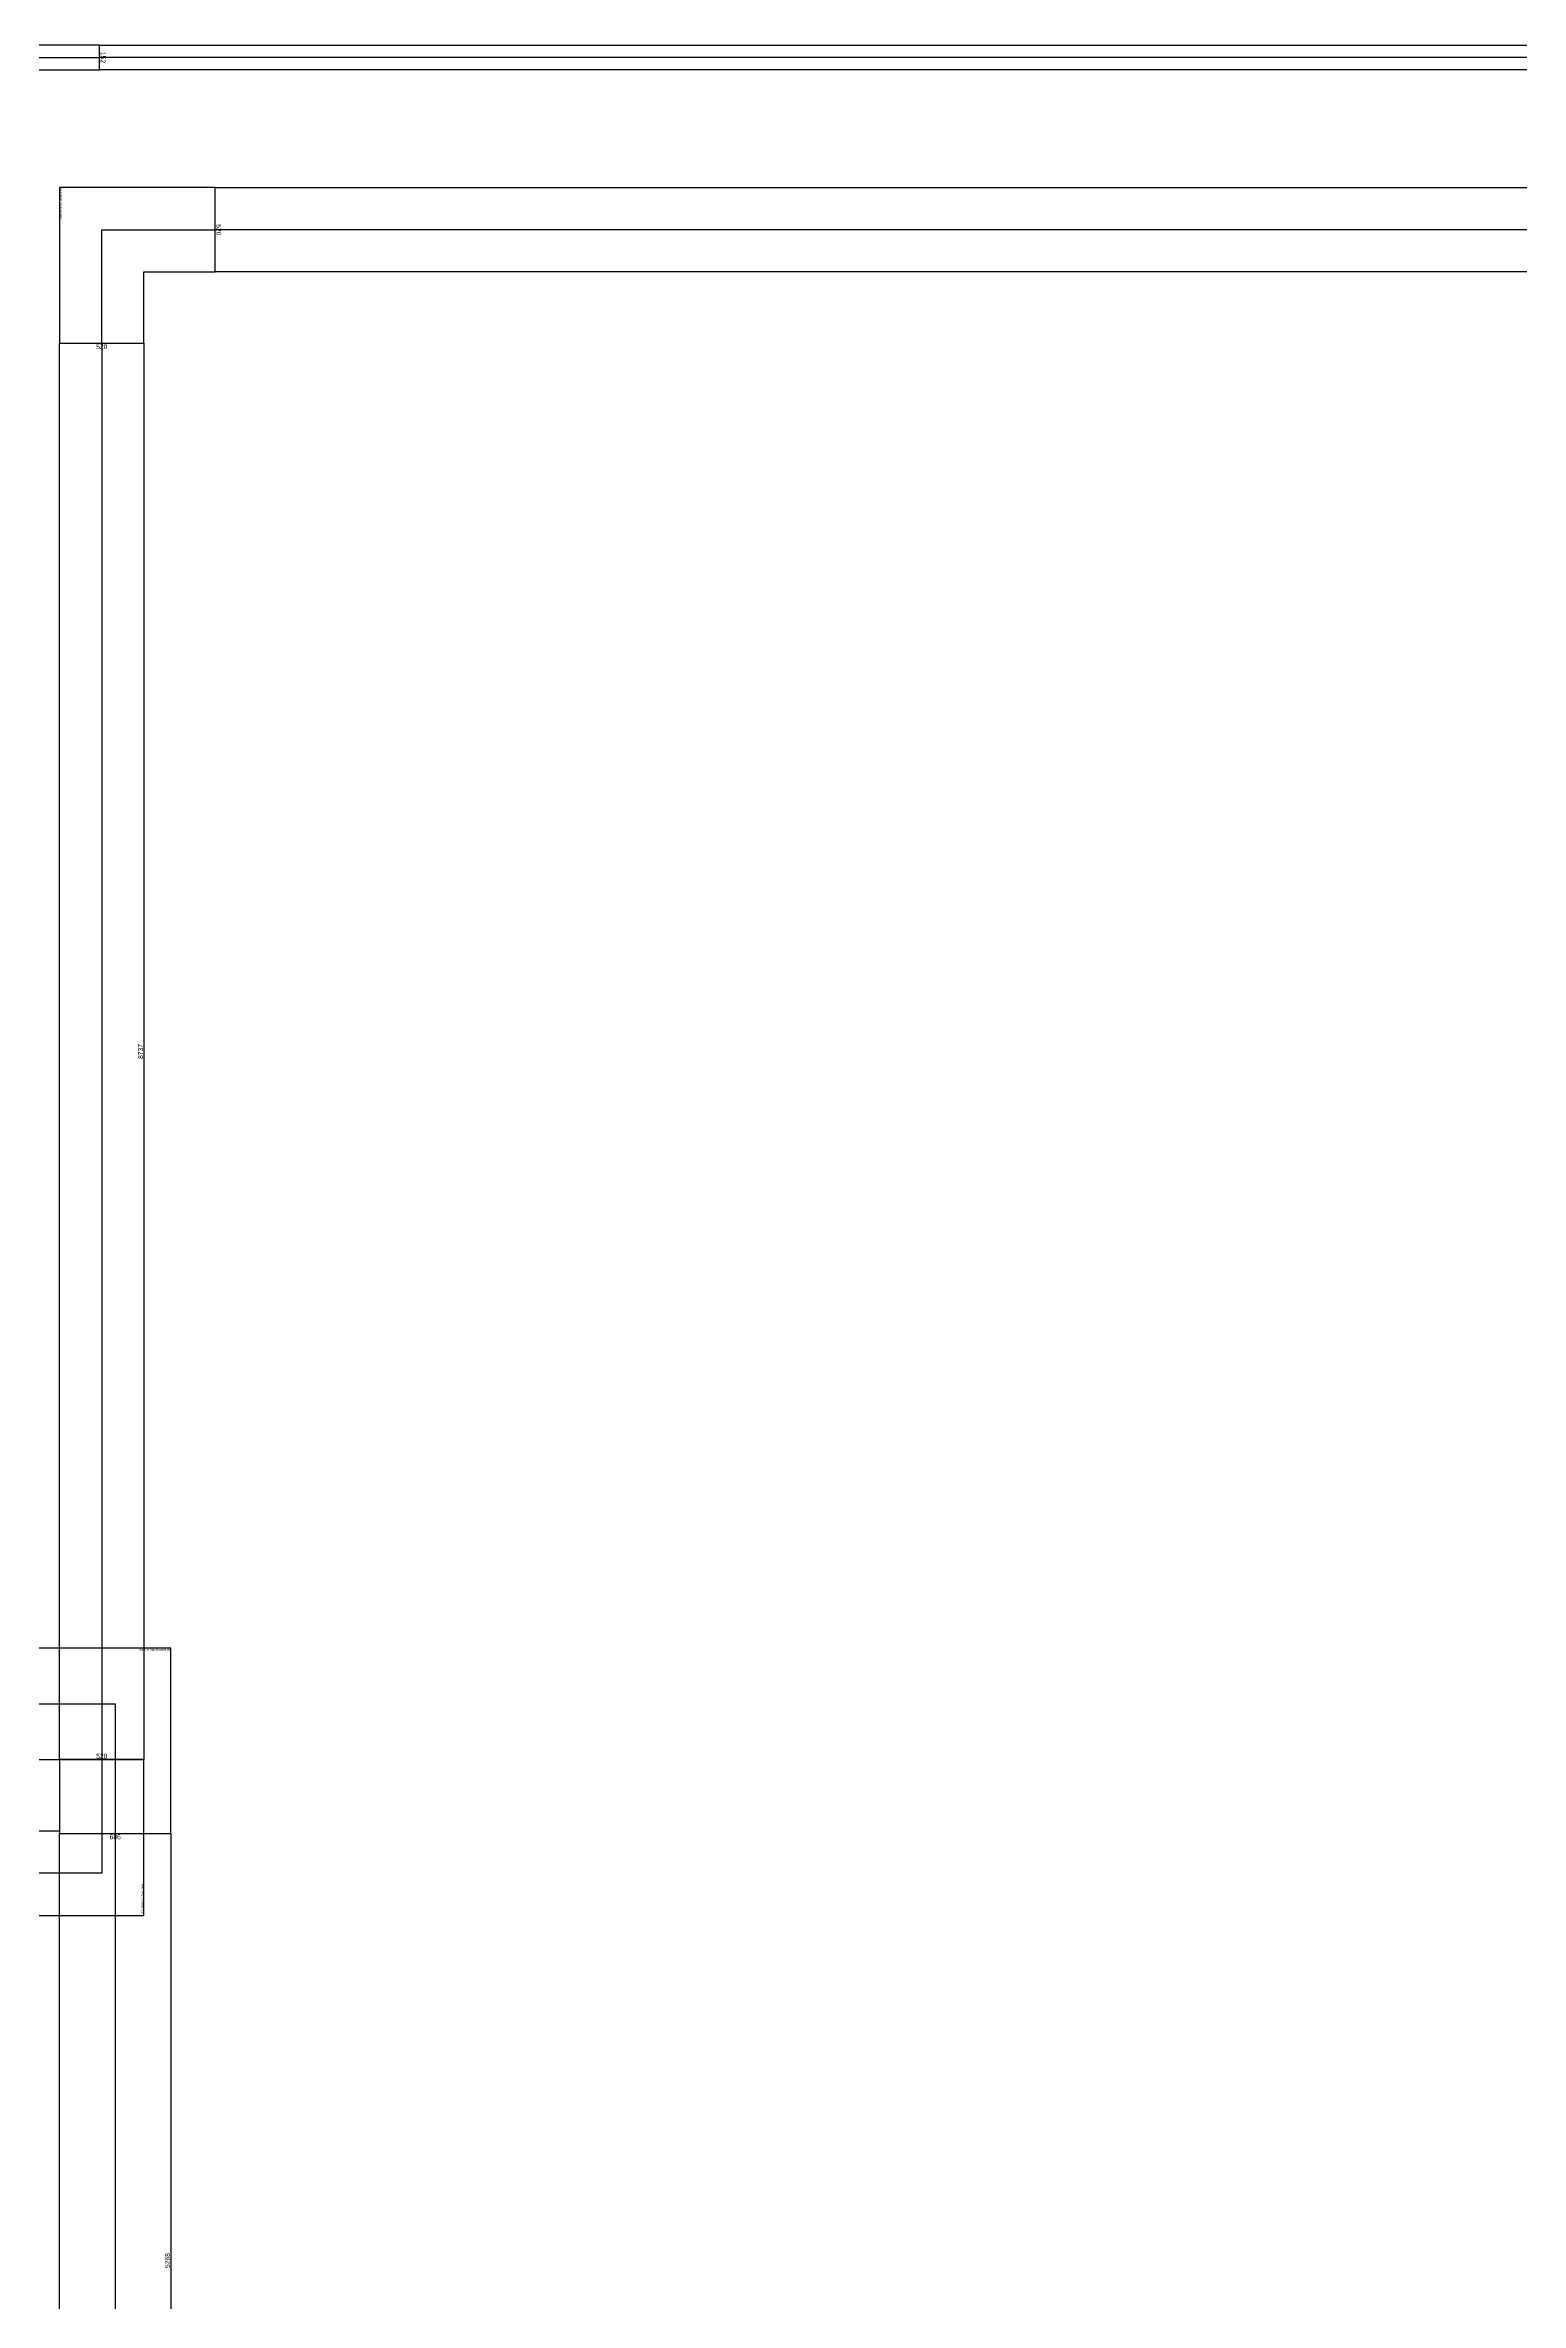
# Model space of a CAD drawing. Header units: millimetres. Extents: x 28486 to 374549, y -351975 to 868946.
# Drawn here: x 100527 to 109630, y -227032 to -213106 of the extents above; entities that cross this region are included whole.
import ezdxf
from ezdxf.enums import TextEntityAlignment as Align

# ---------------------------------------------------------------- set-up
doc = ezdxf.new("R2010")
doc.units = ezdxf.units.MM
doc.header["$LTSCALE"] = 150
doc.layers.get('Defpoints').update_dxf_attribs({"color": 150})
for name, color, linetype in [('-----27 Bus Duct_HV_IT BACK UP A', 7, 'Continuous'), ('-----27 Bus Duct_HV_IT BACK UP B', 3, 'Continuous'), ('-----27 Bus Duct_LV_380-220V_IT BACK UP', 2, 'Continuous'), ('-----27 Bus Duct_LV_380-220V_UT B', 71, 'Continuous')]:
    doc.layers.add(name, color=color, linetype=linetype)
doc.styles.add('ELEC', font='')
doc.styles.get("Standard").update_dxf_attribs({"font": ''})
doc.styles.get('ELEC').set_extended_font_data('Dotum')
doc.styles.get('Standard').set_extended_font_data('Dotum')
doc.dimstyles.new('전기통신참고용-치수', dxfattribs={"dimscale": 15, "dimtxt": 2, "dimasz": 0, "dimexe": 0, "dimexo": 0, "dimgap": 0.4, "dimtad": 4, "dimdec": 0, "dimzin": 0, "dimdsep": 46, "dimtxsty": 'Standard', "dimblk": 'NONE', "dimcen": 0, "dimse1": 1, "dimse2": 1, "dimsd1": 1, "dimsd2": 1, "dimclrd": 8, "dimclre": 8, "dimclrt": 8, "dimadec": 0, "dimazin": 0, "dimtfac": 1, "dimtdec": 0, "dimtix": 1, "dimtmove": 2, "dimatfit": 0, "dimldrblk": 'NONE', "dimfxl": 2, "dimtolj": 1, "dimtzin": 0, "dimarcsym": 0})

# ---------------------------------------------------------------- blocks, each defined once
blk = doc.blocks.new('*U24')
at = {"color": 0}
blk.add_lwpolyline([(-260, -260), (700, -260), (700, 260), (260, 260), (260, 700), (-260, 700)], close=True, dxfattribs=at)
at = {"color": 1}
blk.add_lwpolyline([(700, 0), (0, 0), (0, 700)], dxfattribs=at)
at = {"color": 0, "style": 'ELEC'}
blk.add_text('BD ELBOW(HORIZ)-AL 4000A', height=10, dxfattribs=at).set_placement((-255, -250), align=Align.MIDDLE_LEFT)
blk = doc.blocks.new('*D223')
at = {"layer": 'Defpoints', "color": 0, "transparency": 16777216}
for p in [(0, 18200), (520, 18200), (520, 18200)]:
    blk.add_point(p, dxfattribs=at)
at = {"color": 0, "transparency": 16777216, "insert": (260, 18179), "char_height": 30, "attachment_point": 5}
blk.add_mtext('\\A1;{\\C0;520}', dxfattribs=at)
blk = doc.blocks.new('_None')
blk = doc.blocks.new('*D224')
at = {"layer": 'Defpoints', "color": 0, "transparency": 16777216}
for p in [(520, 18200), (520, 18200), (520, 9464)]:
    blk.add_point(p, dxfattribs=at)
at = {"color": 0, "transparency": 16777216, "insert": (499, 13832), "char_height": 30, "attachment_point": 5, "rotation": 90}
blk.add_mtext('\\A1;{\\C0;8737}', dxfattribs=at)
blk = doc.blocks.new('*D225')
at = {"layer": 'Defpoints', "color": 0, "transparency": 16777216}
for p in [(0, 9464), (520, 9464), (520, 9464)]:
    blk.add_point(p, dxfattribs=at)
at = {"color": 0, "transparency": 16777216, "insert": (260, 9485), "char_height": 30, "attachment_point": 5}
blk.add_mtext('\\A1;{\\C0;520}', dxfattribs=at)
blk = doc.blocks.new('*D228')
at = {"layer": 'Defpoints', "color": 0, "transparency": 16777216}
for p in [(520, 10925), (520, 10925), (520, -9298)]:
    blk.add_point(p, dxfattribs=at)
at = {"color": 0, "transparency": 16777216, "insert": (499, 813), "char_height": 30, "attachment_point": 5, "rotation": 90}
blk.add_mtext('\\A1;{\\C0;20223}', dxfattribs=at)
blk = doc.blocks.new('*D229')
at = {"layer": 'Defpoints', "color": 0, "transparency": 16777216}
for p in [(0, -9298), (520, -9298), (520, -9298)]:
    blk.add_point(p, dxfattribs=at)
at = {"color": 0, "transparency": 16777216, "insert": (260, -9277), "char_height": 30, "attachment_point": 5}
blk.add_mtext('\\A1;{\\C0;520}', dxfattribs=at)
blk = doc.blocks.new('*U74')
at = {"color": 0}
blk.add_lwpolyline([(-343, -343), (800, -343), (800, 343), (343, 343), (343, 800), (-343, 800)], close=True, dxfattribs=at)
at = {"color": 1}
blk.add_lwpolyline([(800, 0), (0, 0), (0, 800)], dxfattribs=at)
at = {"color": 0, "style": 'ELEC'}
blk.add_text('BD ELBOW(HORIZ)-AL 5000A', height=10, dxfattribs=at).set_placement((-338, -333), align=Align.MIDDLE_LEFT)
blk = doc.blocks.new('*D76')
at = {"layer": 'Defpoints', "color": 0, "transparency": 16777216}
for p in [(0, 4485), (686, 4485), (686, 4485)]:
    blk.add_point(p, dxfattribs=at)
at = {"color": 0, "transparency": 16777216, "insert": (343, 4464), "char_height": 30, "attachment_point": 5}
blk.add_mtext('\\A1;{\\C0;686}', dxfattribs=at)
blk = doc.blocks.new('*D77')
at = {"layer": 'Defpoints', "color": 0, "transparency": 16777216}
for p in [(686, 4485), (686, 4485), (686, -783)]:
    blk.add_point(p, dxfattribs=at)
at = {"color": 0, "transparency": 16777216, "insert": (665, 1851), "char_height": 30, "attachment_point": 5, "rotation": 90}
blk.add_mtext('\\A1;{\\C0;5268}', dxfattribs=at)
blk = doc.blocks.new('*D78')
at = {"layer": 'Defpoints', "color": 0, "transparency": 16777216}
for p in [(0, -783), (686, -783), (686, -783)]:
    blk.add_point(p, dxfattribs=at)
at = {"color": 0, "transparency": 16777216, "insert": (343, -762), "char_height": 30, "attachment_point": 5}
blk.add_mtext('\\A1;{\\C0;686}', dxfattribs=at)
blk = doc.blocks.new('*U68')
at = {"color": 0}
blk.add_lwpolyline([(-76, -76), (500, -76), (500, 76), (76, 76), (76, 500), (-76, 500)], close=True, dxfattribs=at)
at = {"color": 1}
blk.add_lwpolyline([(500, 0), (0, 0), (0, 500)], dxfattribs=at)
at = {"color": 0, "style": 'ELEC'}
blk.add_text('BD ELBOW(HORIZ)-AL 1000A', height=10, dxfattribs=at).set_placement((-71, -66), align=Align.MIDDLE_LEFT)
blk = doc.blocks.new('*D132')
at = {"layer": 'Defpoints', "color": 0, "transparency": 16777216}
for p in [(152, 17689), (152, 17689), (152, -3502)]:
    blk.add_point(p, dxfattribs=at)
at = {"color": 0, "transparency": 16777216, "insert": (131, 7093), "char_height": 30, "attachment_point": 5, "rotation": 90}
blk.add_mtext('\\A1;{\\C0;21191}', dxfattribs=at)
blk = doc.blocks.new('*D133')
at = {"layer": 'Defpoints', "color": 0, "transparency": 16777216}
for p in [(0, -3502), (152, -3502), (152, -3502)]:
    blk.add_point(p, dxfattribs=at)
at = {"color": 0, "transparency": 16777216, "insert": (76, -3481), "char_height": 30, "attachment_point": 5}
blk.add_mtext('\\A1;{\\C0;152}', dxfattribs=at)
blk = doc.blocks.new('*D192')
at = {"layer": 'Defpoints', "color": 0, "transparency": 16777216}
for p in [(152, 17689), (152, 17689), (152, -3502)]:
    blk.add_point(p, dxfattribs=at)
at = {"color": 0, "transparency": 16777216, "insert": (131, 7093), "char_height": 30, "attachment_point": 5, "rotation": 90}
blk.add_mtext('\\A1;{\\C0;21191}', dxfattribs=at)
blk = doc.blocks.new('*D193')
at = {"layer": 'Defpoints', "color": 0, "transparency": 16777216}
for p in [(0, -3502), (152, -3502), (152, -3502)]:
    blk.add_point(p, dxfattribs=at)
at = {"color": 0, "transparency": 16777216, "insert": (76, -3481), "char_height": 30, "attachment_point": 5}
blk.add_mtext('\\A1;{\\C0;152}', dxfattribs=at)
blk = doc.blocks.new('*U222')
at = {"color": 1}
blk.add_line((260, 18200.5), (260, 9463.7), dxfattribs=at)
at = {"color": 0}
blk.add_lwpolyline([(520, 9463.7), (0, 9463.7), (0, 18200.5), (520, 18200.5)], close=True, dxfattribs=at)
for base, p1, p2, override, picture, middle in [((520, 18200.5), (0, 18200.5), (520, 18200.5), {"dimtxsty": 'Standard', "dimclrd": 0, "dimclre": 0, "dimclrt": 0}, '*D223', (260, 18179.5)), ((520, 9463.7), (0, 9463.7), (520, 9463.7), {"dimtad": 1, "dimtxsty": 'Standard', "dimclrd": 0, "dimclre": 0, "dimclrt": 0}, '*D225', (260, 9484.7))]:
    dim = blk.add_linear_dim(base=base, p1=p1, p2=p2, text='{\\C0;<>}', dimstyle='전기통신참고용-치수', override=override, dxfattribs=at)
    dim.commit()
    dim.dimension.update_dxf_attribs({"geometry": picture, "text_midpoint": middle})
dim = blk.add_linear_dim(base=(520, 18200.5), p1=(520, 9463.7), p2=(520, 18200.5), angle=90, text='{\\C0;<>}', dimstyle='전기통신참고용-치수', override={"dimtad": 1, "dimtxsty": 'Standard', "dimclrd": 0, "dimclre": 0, "dimclrt": 0}, dxfattribs=at)
dim.commit()
dim.dimension.update_dxf_attribs({"geometry": '*D224', "text_midpoint": (499, 13832.1)})
blk = doc.blocks.new('*U226')
at = {"color": 1}
blk.add_line((260, 10924.7), (260, -9298.3), dxfattribs=at)
at = {"color": 0}
blk.add_lwpolyline([(520, -9298.3), (0, -9298.3), (0, 10924.7), (520, 10924.7)], close=True, dxfattribs=at)
dim = blk.add_linear_dim(base=(520, 10924.7), p1=(520, -9298.3), p2=(520, 10924.7), angle=90, text='{\\C0;<>}', dimstyle='전기통신참고용-치수', override={"dimtad": 1, "dimtxsty": 'Standard', "dimclrd": 0, "dimclre": 0, "dimclrt": 0}, dxfattribs=at)
dim.commit()
dim.dimension.update_dxf_attribs({"geometry": '*D228', "text_midpoint": (499, 813.2)})
dim = blk.add_linear_dim(base=(520, -9298.3), p1=(0, -9298.3), p2=(520, -9298.3), text='{\\C0;<>}', dimstyle='전기통신참고용-치수', override={"dimtad": 1, "dimtxsty": 'Standard', "dimclrd": 0, "dimclre": 0, "dimclrt": 0}, dxfattribs=at)
dim.commit()
dim.dimension.update_dxf_attribs({"geometry": '*D229', "text_midpoint": (260, -9277.3)})
blk = doc.blocks.new('*U75')
at = {"color": 1}
blk.add_line((343, 4485), (343, -783.2), dxfattribs=at)
at = {"color": 0}
blk.add_lwpolyline([(686, -783.2), (0, -783.2), (0, 4485), (686, 4485)], close=True, dxfattribs=at)
for base, p1, p2, override, picture, middle in [((686, 4485), (0, 4485), (686, 4485), {"dimtxsty": 'Standard', "dimclrd": 0, "dimclre": 0, "dimclrt": 0}, '*D76', (343, 4464)), ((686, -783.2), (0, -783.2), (686, -783.2), {"dimtad": 1, "dimtxsty": 'Standard', "dimclrd": 0, "dimclre": 0, "dimclrt": 0}, '*D78', (343, -762.2))]:
    dim = blk.add_linear_dim(base=base, p1=p1, p2=p2, text='{\\C0;<>}', dimstyle='전기통신참고용-치수', override=override, dxfattribs=at)
    dim.commit()
    dim.dimension.update_dxf_attribs({"geometry": picture, "text_midpoint": middle})
dim = blk.add_linear_dim(base=(686, 4485), p1=(686, -783.2), p2=(686, 4485), angle=90, text='{\\C0;<>}', dimstyle='전기통신참고용-치수', override={"dimtad": 1, "dimtxsty": 'Standard', "dimclrd": 0, "dimclre": 0, "dimclrt": 0}, dxfattribs=at)
dim.commit()
dim.dimension.update_dxf_attribs({"geometry": '*D77', "text_midpoint": (665, 1850.9)})
blk = doc.blocks.new('*U130')
at = {"color": 1}
blk.add_line((76, 17689), (76, -3502.5), dxfattribs=at)
at = {"color": 0}
blk.add_lwpolyline([(152, -3502.5), (0, -3502.5), (0, 17689), (152, 17689)], close=True, dxfattribs=at)
dim = blk.add_linear_dim(base=(152, 17689), p1=(152, -3502.5), p2=(152, 17689), angle=90, text='{\\C0;<>}', dimstyle='전기통신참고용-치수', override={"dimtad": 1, "dimtxsty": 'Standard', "dimclrd": 0, "dimclre": 0, "dimclrt": 0}, dxfattribs=at)
dim.commit()
dim.dimension.update_dxf_attribs({"geometry": '*D132', "text_midpoint": (130.9796472, 7093.25)})
dim = blk.add_linear_dim(base=(152, -3502.5), p1=(0, -3502.5), p2=(152, -3502.5), text='{\\C0;<>}', dimstyle='전기통신참고용-치수', override={"dimtad": 1, "dimtxsty": 'Standard', "dimclrd": 0, "dimclre": 0, "dimclrt": 0}, dxfattribs=at)
dim.commit()
dim.dimension.update_dxf_attribs({"geometry": '*D133', "text_midpoint": (76, -3481.5)})
blk = doc.blocks.new('*U190')
at = {"color": 1}
blk.add_line((76, 17689), (76, -3502.5), dxfattribs=at)
at = {"color": 0}
blk.add_lwpolyline([(152, -3502.5), (0, -3502.5), (0, 17689), (152, 17689)], close=True, dxfattribs=at)
dim = blk.add_linear_dim(base=(152, 17689), p1=(152, -3502.5), p2=(152, 17689), angle=90, text='{\\C0;<>}', dimstyle='전기통신참고용-치수', override={"dimtad": 1, "dimtxsty": 'Standard', "dimclrd": 0, "dimclre": 0, "dimclrt": 0}, dxfattribs=at)
dim.commit()
dim.dimension.update_dxf_attribs({"geometry": '*D192', "text_midpoint": (130.9796472, 7093.25)})
dim = blk.add_linear_dim(base=(152, -3502.5), p1=(0, -3502.5), p2=(152, -3502.5), text='{\\C0;<>}', dimstyle='전기통신참고용-치수', override={"dimtad": 1, "dimtxsty": 'Standard', "dimclrd": 0, "dimclre": 0, "dimclrt": 0}, dxfattribs=at)
dim.commit()
dim.dimension.update_dxf_attribs({"geometry": '*D193', "text_midpoint": (76, -3481.5)})

msp = doc.modelspace()

# ---------------------------------------------------------------- block references
at = {"layer": '-----27 Bus Duct_HV_IT BACK UP A', "rotation": 270}
for name, p in [('*U68', (100362, -213182)), ('*U130', (104365, -213106))]:
    msp.add_blockref(name, p, dxfattribs=at)
at = {"layer": '-----27 Bus Duct_HV_IT BACK UP B', "rotation": 270}
for name, p in [('*U68', (100362, -213182)), ('*U190', (104365, -213106))]:
    msp.add_blockref(name, p, dxfattribs=at)
at = {"layer": '-----27 Bus Duct_LV_380-220V_IT BACK UP'}
for name, p, rotation in [('*U24', (100876, -214245), 270), ('*U226', (110874, -213985), 270), ('*U24', (100876, -224382), 89.99999999999999)]:
    msp.add_blockref(name, p, dxfattribs=dict(at, rotation=rotation))
msp.add_blockref('*U222', (100616, -233145), dxfattribs=at)
at = {"layer": '-----27 Bus Duct_LV_380-220V_UT B', "rotation": 180}
msp.add_blockref('*U74', (100959, -223337), dxfattribs=at)
at = {"layer": '-----27 Bus Duct_LV_380-220V_UT B'}
msp.add_blockref('*U75', (100616, -228622), dxfattribs=at)

doc.saveas('drawing.dxf')
